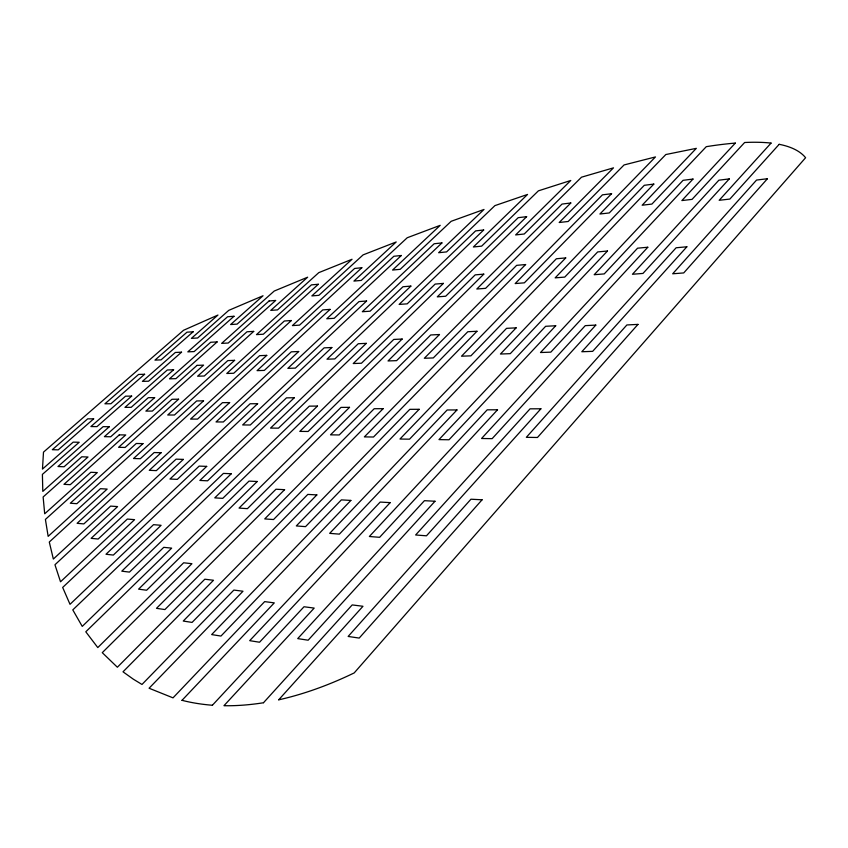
<?xml version="1.0" encoding="UTF-8"?>
<svg xmlns="http://www.w3.org/2000/svg" width="848" height="848" viewBox="0 0 848 848"><rect width="100%" height="100%" fill="white"/><g stroke="black" fill="none" stroke-linecap="round" stroke-linejoin="round"><path stroke-width="1.27" d="M278.727 699.78L362.976 606.278L352.196 604.921L263.527 702.695M779.164 144.34L729.863 199.068L719.189 200.287L771.044 143.121M212.435 705.197L304.008 606.755L314.195 608.09L223.946 705.706A229.034 106.551 -29.7 0 0 263.495 702.759M735.311 143.111L681.866 200.563L692.063 199.365L744.629 142.506A196.376 73.818 -23.8 0 1 771.086 143.079M181.981 700.363L274.296 602.875L264.661 601.614L173.013 697.851L149.078 688.237L243.005 591.226L233.857 590.081L141.987 684.463L133.348 679.195L123.013 671.817L213.516 580.265L204.813 579.216L117.374 667.238L102.269 652.663L191.945 563.697L183.645 562.786L97.785 647.575L85.796 631.792L171.678 548.126L163.749 547.342L82.245 626.396L72.79 609.892L161.12 525.304L153.52 524.668L70.013 604.317L62.667 587.441L134.599 519.654L127.327 519.061L60.526 581.781L54.95 564.747L117.596 506.595L110.622 506.097L53.35 559.055L49.29 542.02L107.145 489.084L100.435 488.692L48.156 536.36L45.41 519.421L97.297 472.58L90.821 472.283L44.7 513.793L43.131 496.981L88.001 456.998L81.758 456.796L42.803 491.395L42.4 474.382L79.203 442.264L73.172 442.137L42.474 469.082L43.492 452.143L183.55 330.275L217.968 315.043L191.394 338.363L197.637 338.002L228.727 310.379L263.039 295.751L230.624 324.54L237.122 324.106L274.222 291.044L307.665 277.19L270.766 310.389L277.529 309.891L318.784 272.643L352.037 259.265L311.852 295.91L318.89 295.327L363.103 254.877L396.207 241.966L353.923 281.08L361.248 280.423L407.231 237.747L440.207 225.335L392.582 270.046L400.203 269.325L451.178 221.296L484.007 209.456L438.649 252.715L446.589 251.898L494.914 205.619L527.551 194.446L473.385 246.991L481.653 246.132L538.395 190.842L570.768 180.486L515.637 234.928L524.244 233.995L581.505 177.19L613.486 167.851L559.203 222.494L568.181 221.487L624.064 164.947L655.472 156.933L599.918 214.014L609.267 212.943L665.818 154.537L696.325 148.347L642.159 205.216L651.921 204.071L706.278 146.672A278.133 108.608 -24.5 0 1 735.333 143.079M779.195 144.319A165.583 61.469 -23.6 0 1 804.508 156.467L805.6 157.717L354.188 672.93L349.206 675.294A196.609 92.644 -30.2 0 1 278.716 699.823M212.392 705.25A309.552 140.408 -28.5 0 1 182.023 700.321M482.088 499.79L359.202 638.078L348.136 636.445L470.937 499.218L482.088 499.79M637.982 324.392L537.473 437.483L526.322 437.335L626.884 324.954L637.982 324.392M767.44 178.716L683.721 272.929L672.687 273.787L756.554 180.062L767.44 178.716M540.907 408.789L426.47 535.809L415.626 534.982L530.053 408.831L540.907 408.789M686.869 246.779L592.657 351.348L581.823 351.74L676.121 247.775L686.869 246.779M435.003 501.242L308.142 640.208L297.712 638.608L424.435 500.68L435.003 501.242M595.815 325.091L492.147 438.649L481.558 438.501L585.258 325.643L595.815 325.091M729.28 178.896L642.975 273.427L632.449 274.264L718.871 180.2L729.28 178.896M497.522 409.796L379.618 537.314L369.357 536.508L487.197 409.828L497.522 409.796M647.808 247.234L550.818 352.143L540.505 352.524L637.558 248.188L647.808 247.234M390.186 502.631L259.541 642.233L249.694 640.664L380.169 502.069L390.186 502.631M555.716 325.759L449.027 439.762L438.967 439.614L545.646 326.289L555.716 325.759M693.007 179.055L604.242 273.904L594.194 274.72L683.053 180.327L693.007 179.055M456.987 409.944L339.391 534.134L329.66 533.36L447.161 409.976L456.987 409.944M607.486 251.008L510.284 353.658L500.447 354.029L597.681 251.92L607.486 251.008M350.871 500.426L220.968 636.064L211.65 634.58L341.352 499.885L350.871 500.426M516.146 327.847L409.531 439.179L399.959 439.031L506.542 328.346L516.146 327.847M653.829 184.08L564.747 277.095L555.154 277.868L644.3 185.299L653.829 184.08M419.156 409.298L305.545 526.64L296.291 525.94L409.796 409.34L419.156 409.298M565.733 257.909L470.905 355.842L461.524 356.192L556.352 258.767L565.733 257.909M316.855 494.903L192.083 622.411L183.242 621.054L307.792 494.416L316.855 494.903M476.979 331.261L373.502 437.017L364.375 436.89L467.799 331.738L476.979 331.261M611.578 193.704L524.361 282.829L515.181 283.561L602.43 194.849L611.578 193.704M383.126 408.683L273.522 519.548L264.724 518.912L374.191 408.725L383.126 408.683M525.612 264.544L433.296 357.93L424.329 358.259L516.633 265.35L525.612 264.544M284.589 489.678L164.904 609.564L156.488 608.334L275.96 489.232L284.589 489.678M439.487 334.525L339.221 434.96L330.519 434.844L430.71 334.971L439.487 334.525M570.81 202.99L485.597 288.341L476.809 289.02L562.023 204.071L570.81 202.99M349.524 407.347L247.425 508.652L239.03 508.09L340.991 407.4L349.524 407.347M483.795 274.127L396.599 360.644L388.034 360.951L475.187 274.879L483.795 274.127M257.23 481.494L146.609 590.24L138.584 589.159L248.994 481.113L257.23 481.494M402.164 339.03L308.121 431.473L299.81 431.388L393.758 339.444L402.164 339.03M526.629 216.675L445.698 296.228L437.271 296.864L518.192 217.671L526.629 216.675M317.47 406.075L222.759 498.348L214.745 497.871L309.319 406.139L317.47 406.075M443.398 283.391L361.449 363.241L353.245 363.527L435.151 284.08L443.398 283.391M231.313 473.735L129.458 572.103L121.783 571.17L223.427 473.407L231.313 473.735M366.304 343.355L278.504 428.155L270.554 428.092L358.259 343.737L366.304 343.355M483.689 229.978L407.21 303.838L399.143 304.421L475.59 230.9L483.689 229.978M294.298 397.744L207.569 480.816L199.884 480.445L286.486 397.85L294.298 397.744M410.888 286.094L334.843 358.916L326.989 359.213L402.97 286.751L410.888 286.094M206.711 466.379L113.346 555.069L105.989 554.263L199.163 466.103L206.711 466.379M331.844 347.51L250.277 424.996L242.666 424.943L324.127 347.86L331.844 347.51M441.946 242.92L370.078 311.195L362.329 311.725L434.155 243.758L441.946 242.92M257.622 403.701L177.327 479.374L169.982 479.025L250.139 403.765L257.622 403.701M366.59 301.008L295.38 368.117L287.854 368.361L358.99 301.581L366.59 301.008M183.338 459.393L98.167 539.031L91.118 538.342L176.098 459.15L183.338 459.393M298.687 351.507L223.331 421.975L216.039 421.944L291.288 351.835L298.687 351.507M401.348 255.492L334.207 318.286L326.777 318.774L393.864 256.266L401.348 255.492M229.638 402.588L156.35 470.619L149.301 470.322L222.462 402.662L229.638 402.588M330.052 309.382L264.311 370.406L257.082 370.64L322.749 309.902L330.052 309.382M161.088 452.737L83.857 523.905L77.083 523.311L154.156 452.546L161.088 452.737M266.76 355.365L197.595 419.092L190.599 419.082L259.658 355.662L266.76 355.365M361.842 267.735L299.545 325.144L292.412 325.59L354.644 268.445L361.842 267.735M203.562 400.86L140.323 458.726L133.539 458.503L196.672 400.934L203.562 400.86M291.352 320.533L233.719 373.258L226.787 373.47L284.345 321L291.352 320.533M142.962 443.621L76.861 503.691L70.331 503.224L136.284 443.483L142.962 443.621M234.62 360.336L174.465 415.001L167.734 415.001L227.794 360.601L234.62 360.336M318.329 284.26L263.346 334.218L256.488 334.61L311.407 284.875L318.329 284.26M178.589 399.207L125.122 447.458L118.593 447.299L171.964 399.281L178.589 399.207M253.722 331.377L204.283 376.003L197.616 376.205L246.991 331.78L253.722 331.377M119.292 434.865L63.971 484.325L70.278 484.674L125.716 434.96L119.292 434.865M197.033 365.371L145.877 411.1L152.354 411.079L203.584 365.128L197.033 365.371M269.07 300.976L221.646 343.376L228.229 343.027L275.717 300.436L269.07 300.976M154.643 397.617L110.696 436.773L104.41 436.667L148.273 397.701L154.643 397.617M217.141 341.914L175.918 378.653L169.505 378.833L210.675 342.263L217.141 341.914M109.307 426.714L64.077 466.771L57.982 466.517L103.117 426.661L109.307 426.714M173.607 369.77L131.196 407.326L124.963 407.369L167.3 369.982L173.607 369.77M234.006 316.272L194.15 351.57L187.821 351.867L227.614 316.728L234.006 316.272M131.663 396.09L96.99 426.608L90.916 426.555L125.536 396.175L131.663 396.09M181.546 352.174L148.57 381.208L142.411 381.367L175.335 352.471L181.546 352.174M93.662 418.848L58.226 449.864L52.332 449.694L87.694 418.838L93.662 418.848M144.626 374.254L110.929 403.733L104.929 403.796L138.563 374.445L144.626 374.254M193.143 331.791L161.056 359.87L154.972 360.124L187.005 332.172L193.143 331.791"/></g></svg>
